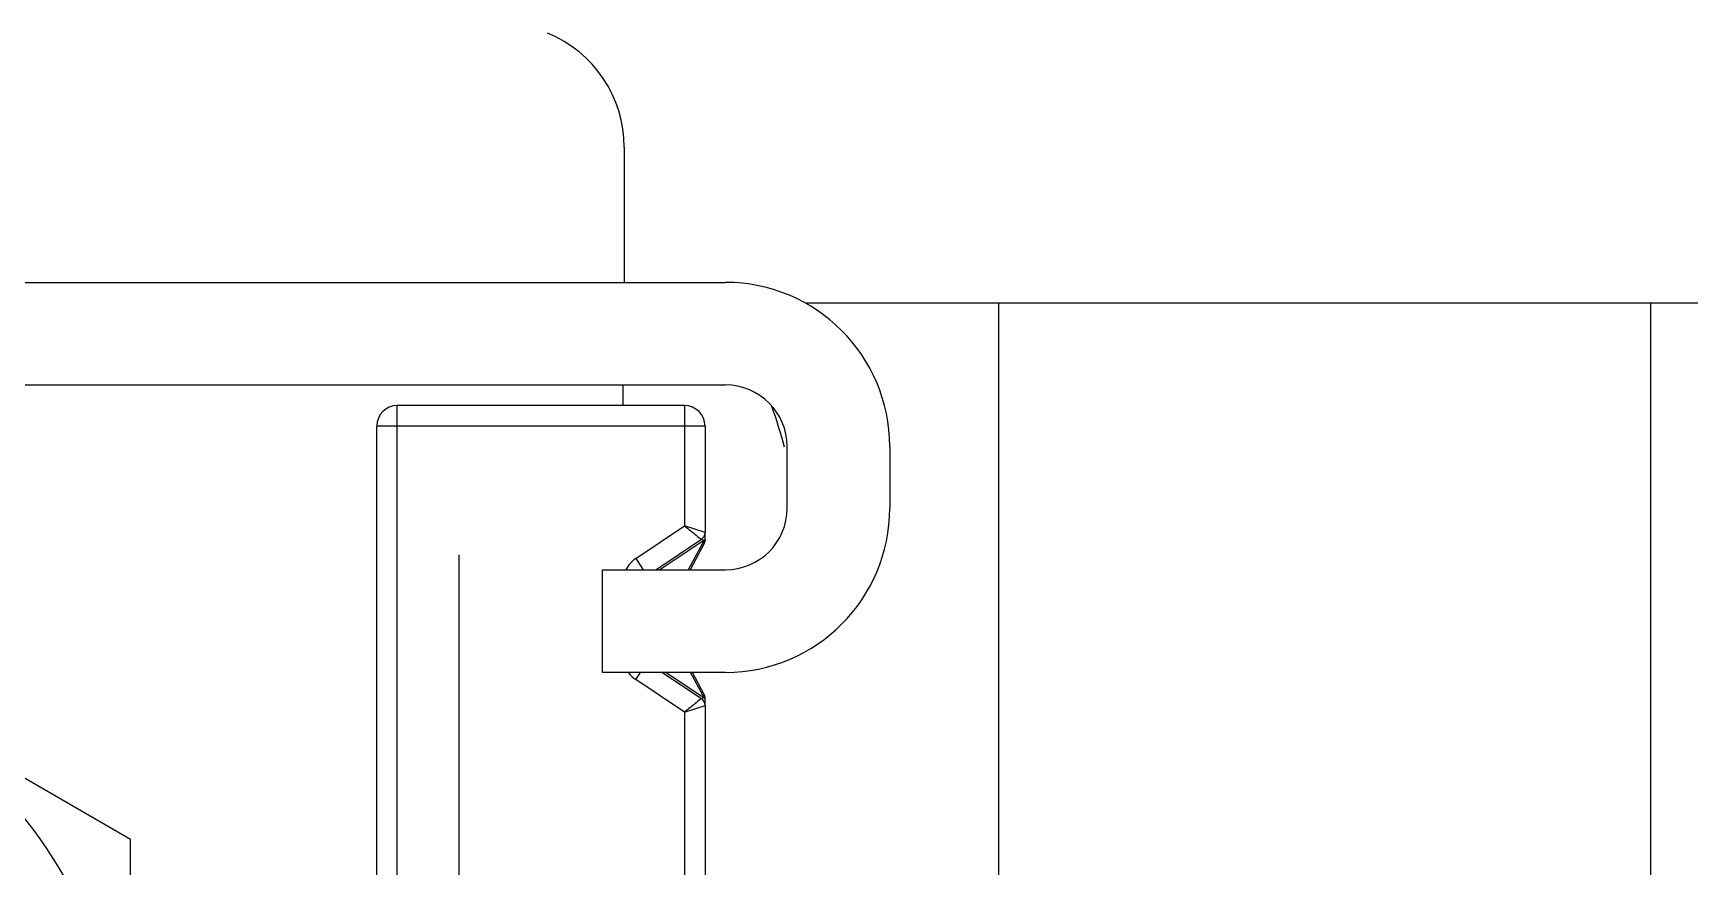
# Model space of a CAD drawing. Extents: x 27938 to 1042331, y -235042 to 1535213.
# Drawn here: x 701219.2 to 701578.4, y 745440.4 to 745621.1 of the extents above; entities that cross this region are included whole.
import ezdxf

# ---------------------------------------------------------------- set-up
doc = ezdxf.new("R2010")
doc.units = 0
doc.header["$LTSCALE"] = 1000
doc.header["$MEASUREMENT"] = 0

msp = doc.modelspace()

# ---------------------------------------------------------------- linework, layer by layer
at = {"linetype": 'Continuous'}
for p, q in [((701347.37, 745596.4), (701347.37, 745567.12)), ((701075.7, 745567.12), (701369.32, 745567.12)), ((701386.55, 745562.67), (704742.35, 745562.67)), ((701428.59, 745429.21), (701428.59, 745562.67)), ((701569.94, 745429.21), (701569.94, 745562.67)), ((701369.32, 745544.87), (701075.7, 745544.87)), ((701347.07, 745544.87), (701347.07, 745540.43)), ((701298.14, 745410.24), (701298.14, 745540.43)), ((701360.42, 745540.43), (701298.14, 745540.43)), ((701360.42, 745540.43), (701360.42, 745514.33)), ((701293.69, 745407.06), (701293.69, 745535.98)), ((701364.87, 745535.98), (701293.69, 745535.98)), ((701364.87, 745535.98), (701364.87, 745512.91)), ((701382.66, 745518.18), (701382.66, 745531.53)), ((701404.91, 745531.53), (701404.91, 745518.18)), ((701349.85, 745507.29), (701360.42, 745514.33)), ((701364.87, 745512.91), (701360.42, 745514.33)), ((701354.19, 745504.84), (701364.07, 745511.43)), ((701364.36, 745511.01), (701355.1, 745504.84)), ((701364.36, 745510.7), (701361.22, 745504.84)), ((701364.36, 745511.01), (701364.36, 745510.7)), ((701364.36, 745510.7), (701364.71, 745510.52)), ((701364.59, 745510.8), (701364.4, 745510.72)), ((701364.87, 745511.15), (701364.87, 745512.88)), ((701240.3, 745446.36), (701133.53, 745508.01)), ((701311.59, 745335.75), (701311.59, 745508.06)), ((701349.85, 745507.29), (701351.48, 745504.84)), ((701364.71, 745510.52), (701361.66, 745504.84)), ((701342.62, 745482.59), (701342.62, 745504.84)), ((701342.62, 745504.84), (701369.32, 745504.84)), ((701369.32, 745482.59), (701342.62, 745482.59)), ((701349.85, 745481.03), (701350.89, 745482.59)), ((701364.07, 745476.89), (701355.52, 745482.59)), ((701356.43, 745482.59), (701364.36, 745477.3)), ((701364.36, 745477.62), (701361.7, 745482.59)), ((701364.71, 745477.8), (701362.14, 745482.59)), ((701360.42, 745473.98), (701349.85, 745481.03)), ((701360.42, 745473.98), (701364.87, 745475.41)), ((701364.71, 745477.8), (701364.36, 745477.62)), ((701364.36, 745477.62), (701364.36, 745477.3)), ((701364.59, 745477.52), (701364.4, 745477.6)), ((701364.87, 745475.44), (701364.87, 745477.17)), ((701364.87, 745475.41), (701364.87, 745292.6)), ((701360.42, 745473.98), (701360.42, 745295.46)), ((701240.3, 745323.08), (701240.3, 745446.36))]:
    msp.add_line(p, q, dxfattribs=at)
msp.add_circle((701133.53, 745384.72), 106.77, dxfattribs=at)
for centre, radius, start, end in [((701320.68, 745596.4), 26.69, 0, 67.9757), ((701369.32, 745531.53), 35.59, 0, 90), ((701369.32, 745531.53), 13.35, 0, 90), ((701298.14, 745535.98), 4.45, 90, 180), ((701360.42, 745535.98), 4.45, 0, 90), ((701295.91, 745509.28), 88.97, 14.375, 20.3315), ((701369.32, 745518.18), 35.59, 270, 0), ((701369.32, 745518.18), 13.35, 270, 0), ((701363.09, 745512.91), 1.78, 303.6901, 0), ((701363.82, 745512.3), 1.68, 288.7744, 290.2094), ((701364.11, 745511.67), 0.995, 298.7138, 301.9), ((701363.53, 745511.15), 1.33, 331.8161, 0), ((701353.3, 745502.1), 6.23, 123.6901, 153.8796), ((701353.3, 745486.21), 6.23, 215.8766, 236.3099), ((701363.09, 745475.41), 1.78, 0, 56.3099), ((701363.82, 745476.02), 1.68, 69.7941, 71.2334), ((701364.11, 745476.65), 0.995, 58.1081, 61.2843), ((701363.53, 745477.17), 1.33, 0, 28.1839)]:
    msp.add_arc(centre, radius, start, end, dxfattribs=at)
for points, knots in [([(701360.42, 745514.33), (701361.27, 745513.66), (701362.52, 745512.73), (701363.68, 745511.68), (701364.07, 745511.43)], [0, 0, 0, 0, 0.698346, 1, 1, 1, 1]), ([(701364.07, 745511.43), (701364.14, 745511.47), (701364.45, 745511.54), (701364.39, 745511.16), (701364.36, 745511.01)], [0, 0, 0, 0, 0.346904, 1, 1, 1, 1]), ([(701364.36, 745511.01), (701364.41, 745511.03), (701364.58, 745511.1), (701364.74, 745511.19), (701364.81, 745511.29)], [0, 0, 0, 0, 0.29815, 1, 1, 1, 1]), ([(701364.81, 745511.29), (701364.83, 745511.32), (701364.86, 745511.37), (701364.87, 745511.43), (701364.87, 745511.46)], [0, 0, 0, 0, 0.519543, 1, 1, 1, 1]), ([(701364.07, 745476.89), (701363.68, 745476.64), (701362.52, 745475.59), (701361.27, 745474.66), (701360.42, 745473.98)], [0, 0, 0, 0, 0.301655, 1, 1, 1, 1]), ([(701364.36, 745477.3), (701364.39, 745477.16), (701364.45, 745476.78), (701364.14, 745476.85), (701364.07, 745476.89)], [0, 0, 0, 0, 0.652586, 1, 1, 1, 1]), ([(701364.36, 745477.3), (701364.41, 745477.29), (701364.58, 745477.22), (701364.74, 745477.13), (701364.81, 745477.03)], [0, 0, 0, 0, 0.298151, 1, 1, 1, 1]), ([(701364.81, 745477.03), (701364.83, 745477), (701364.86, 745476.95), (701364.87, 745476.89), (701364.87, 745476.86)], [0, 0, 0, 0, 0.519447, 1, 1, 1, 1])]:
    msp.add_open_spline(points, degree=3, knots=knots, dxfattribs=at)
for points in [[(701364.87, 745511.15), (701364.87, 745511.02), (701364.75, 745510.9), (701364.63, 745510.83)], [(701364.87, 745477.17), (701364.87, 745477.3), (701364.75, 745477.42), (701364.63, 745477.49)]]:
    msp.add_open_spline(points, degree=3, dxfattribs=at)

doc.saveas('drawing.dxf')
